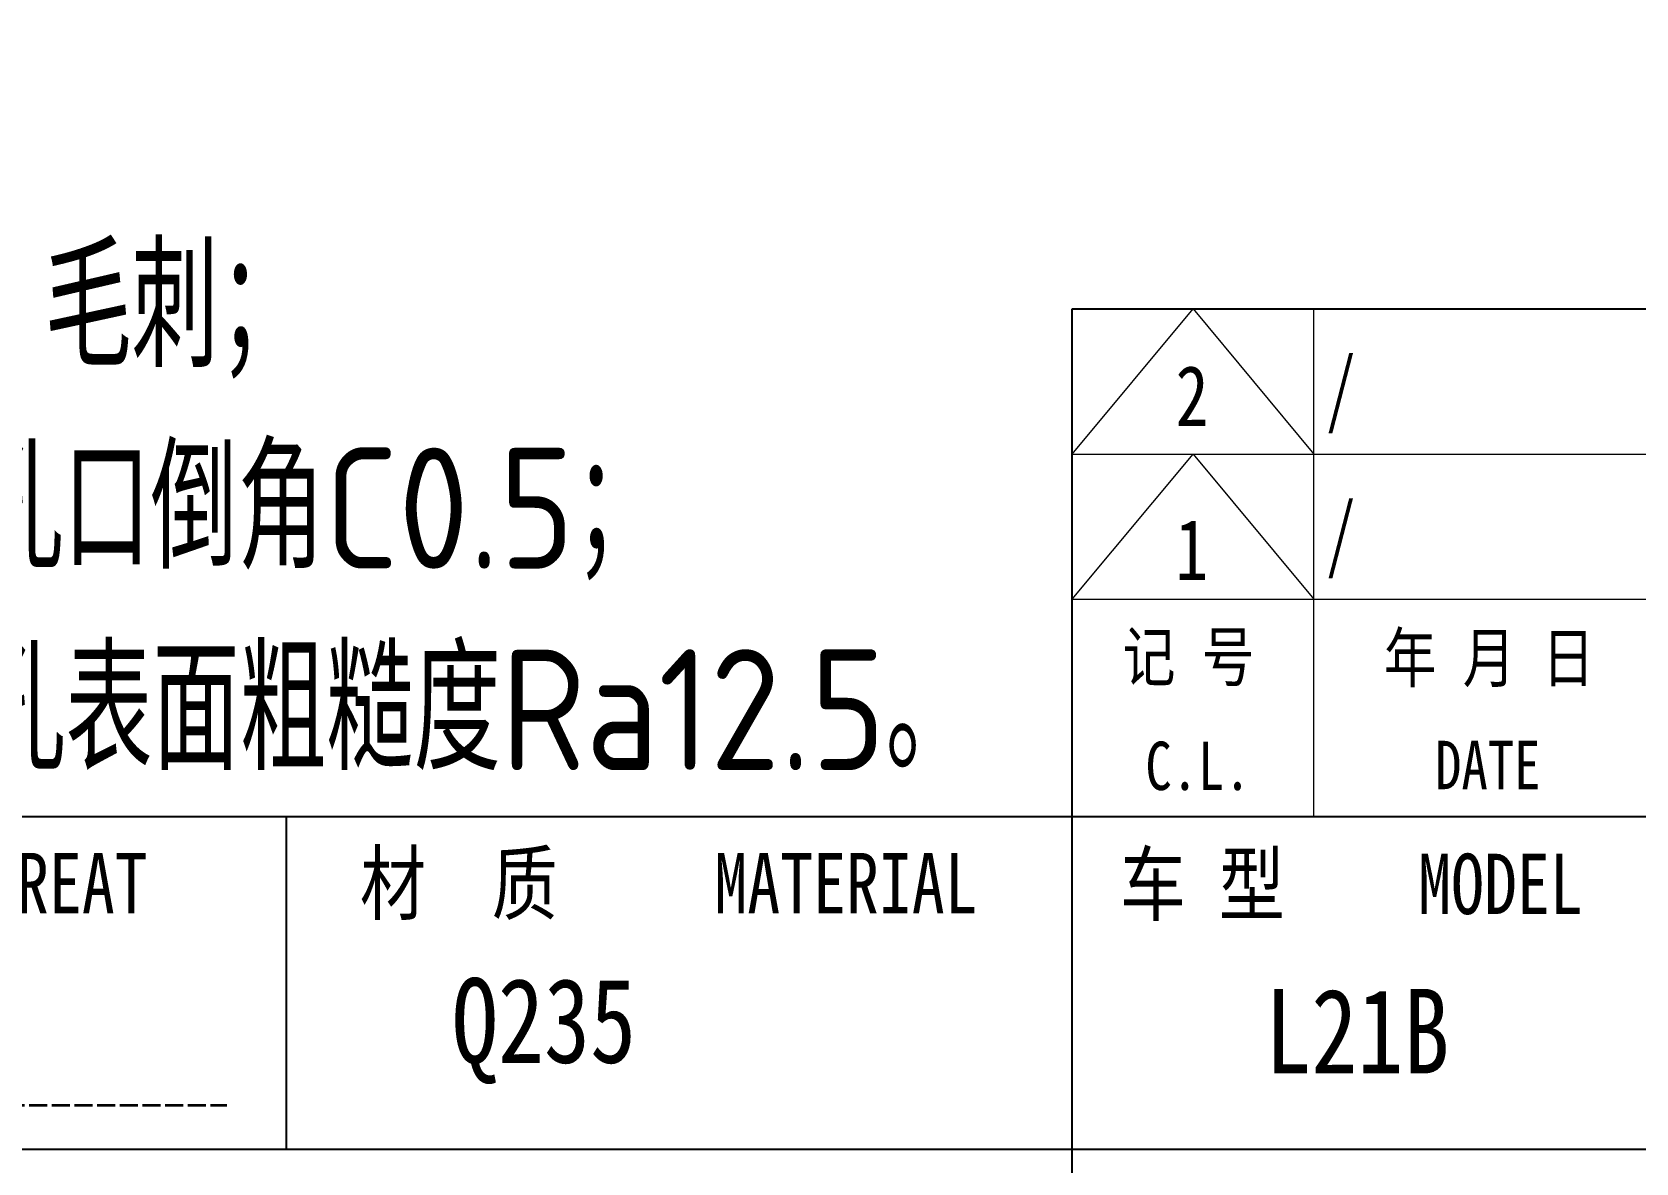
# Model space of a CAD drawing. Header units: millimetres. Extents: x 1333 to 190452, y -42879 to -5704.
# Drawn here: x 185172.9 to 185305.6, y -22743.6 to -22650.1 of the extents above; entities that cross this region are included whole.
import ezdxf
from ezdxf.enums import TextEntityAlignment as Align

# ---------------------------------------------------------------- set-up
doc = ezdxf.new("R2010")
doc.units = ezdxf.units.MM
doc.header["$LTSCALE"] = 0.5
doc.linetypes.add('AM_ISO02W050x2', pattern=[3.75, 3, -0.75])
for name, color, linetype in [('图\\M+19E79\\M+195B6\\M+18E9A', 7, 'Continuous'), ('材质', 7, 'Continuous'), ('车型', 7, 'Continuous')]:
    doc.layers.add(name, color=color, linetype=linetype)
for name, color, linetype, lineweight in [('图框', 7, 'Continuous', 18), ('标注线', 3, 'Continuous', 18), ('粗虚线', 6, 'AM_ISO02W050x2', 35)]:
    doc.layers.add(name, color=color, linetype=linetype, lineweight=lineweight)
doc.styles.add('国标', font='simfang.ttf', dxfattribs={"width": 0.8})
doc.styles.add('机械长仿宋', font='gbenor.shx', dxfattribs={"height": 1, "bigfont": 'gbcbig.shx'})

# ---------------------------------------------------------------- blocks, each defined once
blk = doc.blocks.new('GZDEH零件A4图框V01版')
at = {"layer": '图\\M+19E79\\M+195B6\\M+18E9A', "linetype": 'Continuous'}
for p, q in [((90, 79), (205, 79)), ((90, 13.5), (90, 79))]:
    blk.add_line(p, q, dxfattribs=at)
at = {"layer": '图\\M+19E79\\M+195B6\\M+18E9A', "color": 9}
for p, q in [((205, 58), (25, 58)), ((57.5, 58), (57.5, 44.25)), ((25, 44.25), (205, 44.25))]:
    blk.add_line(p, q, dxfattribs=at)
at = {"layer": '图框', "color": 9}
for p, q in [((90, 73), (95, 79)), ((95, 79), (100, 73)), ((100, 58), (100, 79)), ((90, 73), (205, 73)), ((90, 67), (95, 73)), ((95, 73), (100, 67)), ((90, 67), (205, 67))]:
    blk.add_line(p, q, dxfattribs=at)
at = {"layer": '图\\M+19E79\\M+195B6\\M+18E9A', "color": 9, "style": '国标', "width": 0.8}
for s, p in [('HEAT TREAT', (44.964, 54.005)), ('MATERIAL', (80.646, 54.001))]:
    blk.add_text(s, height=2.5, dxfattribs=at).set_placement(p, align=Align.CENTER)
blk.add_text('材  质', height=2.5, dxfattribs=at).set_placement((60.547, 54.001))
for s, p in [('车 型', (95.381, 55.265)), ('MODEL', (107.712, 55.222))]:
    blk.add_text(s, height=2.5, dxfattribs=at).set_placement(p, align=Align.MIDDLE)
at = {"layer": '图框', "color": 9, "style": '国标', "width": 0.8}
for s, p in [('记 号', (94.817, 63.618)), ('年 月 日', (107.245, 63.575)), ('C.L.', (95.203, 59.105)), ('DATE', (107.188, 59.139))]:
    blk.add_text(s, height=2, dxfattribs=at).set_placement(p, align=Align.CENTER)
blk = doc.blocks.new('DEH A4')
at = {"layer": '图框'}
blk.add_blockref('GZDEH零件A4图框V01版', (0, 0), dxfattribs=at)

msp = doc.modelspace()

# ---------------------------------------------------------------- linework, layer by layer
at = {"layer": '粗虚线'}
msp.add_line((185133.296, -22738.862), (185189.018, -22738.862), dxfattribs=at)

# ---------------------------------------------------------------- block references
at = {"layer": '图框', "xscale": 2, "yscale": 2, "zscale": 2}
msp.add_blockref('DEH A4', (185078.947, -22831.005), dxfattribs=at)

# ---------------------------------------------------------------- texts
at = {"layer": '图\\M+19E79\\M+195B6\\M+18E9A', "color": 3, "style": '国标'}
for s, width, p in [('/', 0.705904, (185279.966, -22682.061)), ('2', 0.8, (185267.502, -22682.693)), ('/', 0.705904, (185279.966, -22694.061)), ('1', 0.8, (185267.48, -22695.413))]:
    msp.add_text(s, height=5, dxfattribs=dict(at, width=width)).set_placement(p)
at = {"layer": '材质', "color": 3, "style": '国标', "width": 0.8}
msp.add_text('Q235', height=7, dxfattribs=at).set_placement((185215.263, -22735.365), align=Align.CENTER)
at = {"layer": '标注线', "color": 2, "insert": (185133.688, -22711.151), "char_height": 10, "width": 229.64922, "attachment_point": 7, "style": '机械长仿宋'}
msp.add_mtext('\\A2;技术要求\\P1、去飞边、毛刺；\\P2、棱边、孔口倒角C0.5；\\P3、未注通孔表面粗糙度Ra12.5。', dxfattribs=at)
at = {"layer": '车型', "color": 3, "style": '国标', "width": 0.8}
msp.add_text('L21B', height=7, dxfattribs=at).set_placement((185282.536, -22736.243), align=Align.CENTER)

doc.saveas('drawing.dxf')
